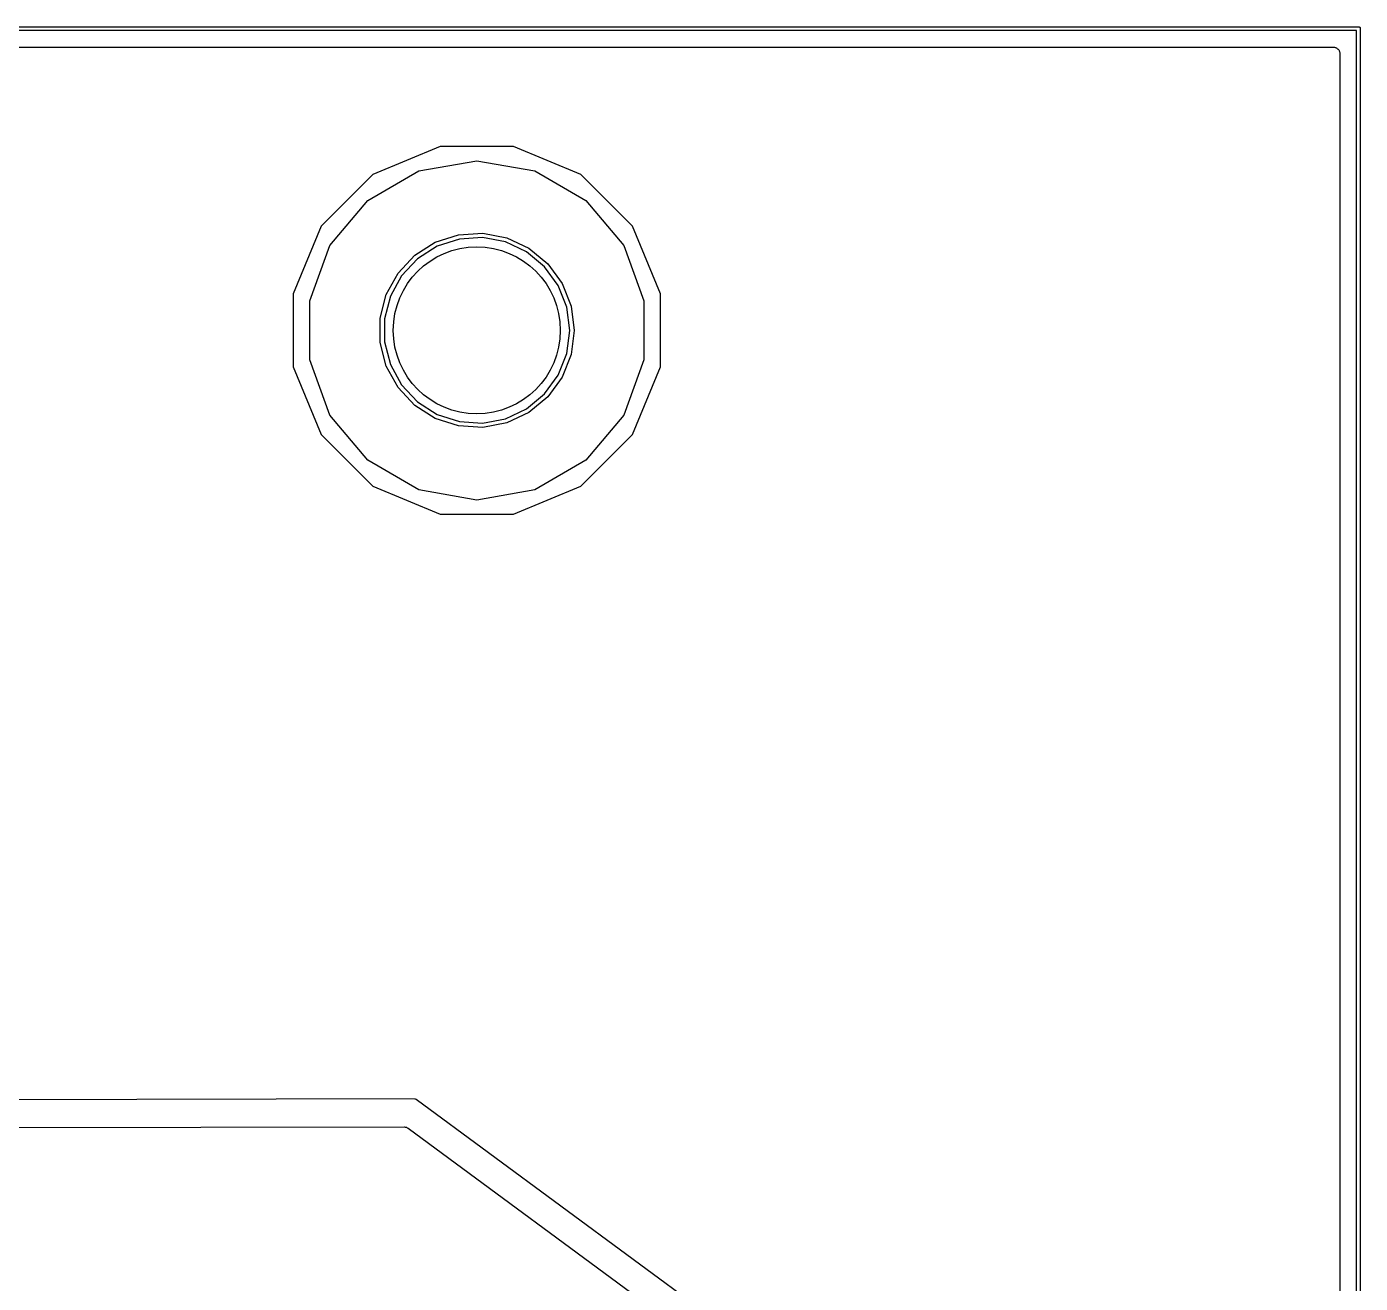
# Model space of a CAD drawing. Extents: x 81 to 178, y -172 to -32.
# Drawn here: x 142.43 to 178.36, y -65.8 to -31.95 of the extents above; entities that cross this region are included whole.
import ezdxf

# ---------------------------------------------------------------- set-up
doc = ezdxf.new("R2010")
doc.units = 0
doc.header["$MEASUREMENT"] = 0
doc.layers.add('BLACK', color=7, linetype='CONTINUOUS')

msp = doc.modelspace()

# ---------------------------------------------------------------- linework, layer by layer
at = {"layer": 'BLACK', "linetype": 'CONTINUOUS'}
for p, q in [((81.5252, -31.954), (178.317, -31.954)), ((178.317, -31.954), (178.321, -31.9555)), ((178.321, -31.9555), (178.325, -31.9563)), ((178.325, -31.9563), (178.329, -31.9585)), ((178.329, -31.9585), (178.333, -31.96)), ((178.333, -31.96), (178.337, -31.9629)), ((178.337, -31.9629), (178.341, -31.9651)), ((178.341, -31.9651), (178.343, -31.9685)), ((178.343, -31.9685), (178.347, -31.9714)), ((178.347, -31.9714), (178.349, -31.9752)), ((178.258, -32.054), (81.584, -32.054)), ((178.258, -172.035), (178.258, -32.054)), ((178.349, -31.9752), (178.352, -31.9786)), ((178.352, -31.9786), (178.353, -31.9828)), ((178.353, -31.9828), (178.356, -31.9866)), ((178.356, -31.9866), (178.356, -31.991)), ((178.356, -31.991), (178.358, -31.9952)), ((178.358, -31.9952), (178.358, -172.094)), ((102.264, -32.504), (177.633, -32.504)), ((177.633, -32.504), (177.648, -32.5067)), ((177.648, -32.5067), (177.663, -32.5067)), ((177.663, -32.5067), (177.678, -32.5119)), ((177.678, -32.5119), (177.693, -32.5146)), ((177.693, -32.5146), (177.706, -32.5222)), ((177.706, -32.5222), (177.72, -32.5274)), ((177.72, -32.5274), (177.732, -32.5373)), ((177.732, -32.5373), (177.745, -32.5449)), ((177.745, -32.5449), (177.755, -32.5567)), ((177.755, -32.5567), (177.767, -32.5665)), ((177.767, -32.5665), (177.775, -32.5798)), ((177.775, -32.5798), (177.785, -32.5915)), ((177.785, -32.5915), (177.79, -32.6059)), ((177.79, -32.6059), (177.797, -32.6191)), ((177.797, -32.6191), (177.8, -32.6342)), ((177.8, -32.6342), (177.805, -32.6486)), ((177.805, -32.6486), (177.805, -32.6639)), ((177.805, -32.6639), (177.808, -32.679)), ((177.808, -32.679), (177.808, -100.409)), ((153.574, -35.182), (151.755, -35.9356)), ((155.544, -35.182), (153.574, -35.182)), ((157.363, -35.9356), (155.544, -35.182)), ((152.996, -35.8381), (154.559, -35.5626)), ((154.559, -35.5626), (156.122, -35.8381)), ((151.622, -36.6316), (152.996, -35.8381)), ((156.122, -35.8381), (157.496, -36.6316)), ((151.755, -35.9356), (150.363, -37.3281)), ((158.755, -37.3281), (157.363, -35.9356)), ((150.602, -37.8473), (151.622, -36.6316)), ((157.496, -36.6316), (158.516, -37.8473)), ((150.363, -37.3281), (149.609, -39.1474)), ((159.509, -39.1474), (158.755, -37.3281)), ((153.442, -37.7589), (154.068, -37.5558)), ((154.09, -37.6737), (153.493, -37.8675)), ((154.068, -37.5558), (154.724, -37.5145)), ((154.716, -37.6343), (154.09, -37.6737)), ((155.332, -37.7518), (154.716, -37.6343)), ((154.724, -37.5145), (155.369, -37.6377)), ((155.369, -37.6377), (155.964, -37.9176)), ((150.059, -39.3385), (150.602, -37.8473)), ((152.887, -38.1112), (153.442, -37.7589)), ((153.493, -37.8675), (152.964, -38.2037)), ((155.9, -38.0189), (155.332, -37.7518)), ((156.383, -38.4188), (155.9, -38.0189)), ((155.964, -37.9176), (156.471, -38.3367)), ((158.516, -37.8473), (159.059, -39.3385)), ((152.437, -38.5904), (152.887, -38.1112)), ((152.964, -38.2037), (152.534, -38.661)), ((156.752, -38.9263), (156.383, -38.4188)), ((156.471, -38.3367), (156.857, -38.8685)), ((152.121, -39.1665), (152.437, -38.5904)), ((152.534, -38.661), (152.232, -39.2107)), ((149.609, -39.1474), (149.609, -41.1166)), ((156.983, -39.5096), (156.752, -38.9263)), ((156.857, -38.8685), (157.099, -39.4798)), ((159.509, -41.1166), (159.509, -39.1474)), ((150.059, -40.9255), (150.059, -39.3385)), ((151.957, -39.8033), (152.121, -39.1665)), ((152.232, -39.2107), (152.076, -39.8183)), ((157.062, -40.132), (156.983, -39.5096)), ((157.099, -39.4798), (157.182, -40.132)), ((159.059, -39.3385), (159.059, -40.9255)), ((151.957, -40.4607), (151.957, -39.8033)), ((152.076, -39.8183), (152.076, -40.4457)), ((156.983, -40.7544), (157.062, -40.132)), ((157.182, -40.132), (157.099, -40.7842)), ((152.121, -41.0975), (151.957, -40.4607)), ((152.076, -40.4457), (152.232, -41.0533)), ((150.602, -42.4167), (150.059, -40.9255)), ((156.752, -41.3377), (156.983, -40.7544)), ((157.099, -40.7842), (156.857, -41.3955)), ((159.059, -40.9255), (158.516, -42.4167)), ((149.609, -41.1166), (150.363, -42.9359)), ((152.437, -41.6736), (152.121, -41.0975)), ((152.232, -41.0533), (152.534, -41.603)), ((158.755, -42.9359), (159.509, -41.1166)), ((152.534, -41.603), (152.964, -42.0603)), ((156.383, -41.8452), (156.752, -41.3377)), ((156.857, -41.3955), (156.471, -41.9273)), ((152.887, -42.1528), (152.437, -41.6736)), ((155.9, -42.2451), (156.383, -41.8452)), ((156.471, -41.9273), (155.964, -42.3464)), ((153.442, -42.5051), (152.887, -42.1528)), ((152.964, -42.0603), (153.493, -42.3965)), ((155.332, -42.5122), (155.9, -42.2451)), ((155.964, -42.3464), (155.369, -42.6263)), ((151.622, -43.6324), (150.602, -42.4167)), ((154.068, -42.7082), (153.442, -42.5051)), ((153.493, -42.3965), (154.09, -42.5903)), ((154.724, -42.7495), (154.068, -42.7082)), ((154.09, -42.5903), (154.716, -42.6297)), ((154.716, -42.6297), (155.332, -42.5122)), ((155.369, -42.6263), (154.724, -42.7495)), ((158.516, -42.4167), (157.496, -43.6324)), ((150.363, -42.9359), (151.755, -44.3284)), ((157.363, -44.3284), (158.755, -42.9359)), ((152.996, -44.4258), (151.622, -43.6324)), ((157.496, -43.6324), (156.122, -44.4258)), ((151.755, -44.3284), (153.574, -45.082)), ((154.559, -44.7014), (152.996, -44.4258)), ((156.122, -44.4258), (154.559, -44.7014)), ((155.544, -45.082), (157.363, -44.3284)), ((153.574, -45.082), (155.544, -45.082)), ((152.897, -60.833), (134.071, -60.8641)), ((152.901, -60.8335), (152.897, -60.833)), ((152.922, -60.8432), (152.901, -60.8335)), ((169.272, -72.884), (152.922, -60.8432)), ((134.341, -61.6136), (152.605, -61.5835)), ((152.605, -61.5835), (152.629, -61.5878)), ((152.629, -61.5878), (152.654, -61.5906)), ((152.654, -61.5906), (152.659, -61.593)), ((152.659, -61.593), (152.664, -61.594)), ((152.664, -61.594), (152.686, -61.6065)), ((152.686, -61.6065), (152.709, -61.6176)), ((152.709, -61.6176), (168.473, -73.2271))]:
    msp.add_line(p, q, dxfattribs=at)
at = {"layer": 'BLACK'}
msp.add_circle((154.559, -40.132), 2.25, dxfattribs=at)
msp.add_circle((154.559, -40.132), 2.25, dxfattribs=at)

doc.saveas('drawing.dxf')
